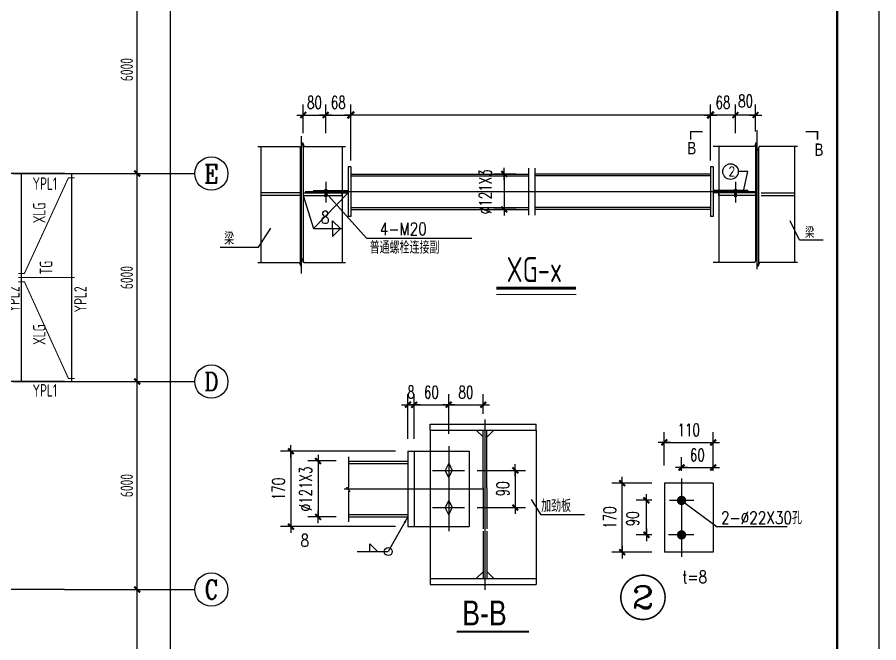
# Model space of a CAD drawing. Extents: x -1389621 to 57380, y -92505 to 283644.
# Drawn here: x -190537 to -165674, y 87532 to 105577 of the extents above; entities that cross this region are included whole.
import ezdxf
from ezdxf.enums import TextEntityAlignment as Align

# ---------------------------------------------------------------- set-up
doc = ezdxf.new("R2010")
doc.units = 0
doc.header["$LTSCALE"] = 100
doc.header["$MEASUREMENT"] = 0
for name, pattern in [('ACAD_ISO04W100', [30, 24, -3, 0, -3]), ('DOTE', [2.42, 2, -0.2, 0.02, -0.2]), ('F', [0.75, 0.5, -0.25])]:
    doc.linetypes.add(name, pattern=pattern)
doc.layers.get('0').update_dxf_attribs({"linetype": 'CONTINUOUS'})
doc.layers.get('Defpoints').update_dxf_attribs({"linetype": 'CONTINUOUS'})
for name, color, linetype in [('10', 7, 'CONTINUOUS'), ('AXIS', 3, 'CONTINUOUS'), ('AXIS_TEXT', 7, 'CONTINUOUS'), ('BORDER', 7, 'CONTINUOUS'), ('DIM', 3, 'CONTINUOUS'), ('DOTE', 1, 'DOTE'), ('PUB_DIM', 3, 'CONTINUOUS'), ('TDB_中实线', 7, 'CONTINUOUS'), ('TDB_中心线', 4, 'ACAD_ISO04W100'), ('TDB_双点划线', 6, 'CONTINUOUS'), ('TDB_文字', 3, 'CONTINUOUS'), ('TDB_细实线', 1, 'CONTINUOUS'), ('TDB_虚线', 2, 'F'), ('TEXT', 7, 'CONTINUOUS'), ('基础', 41, 'CONTINUOUS'), ('系杆支撑', 2, 'CONTINUOUS')]:
    doc.layers.add(name, color=color, linetype=linetype)
doc.layers.add('PUB_TEXT', color=7, linetype='CONTINUOUS', lineweight=15)
doc.layers.add('数字', color=3, linetype='CONTINUOUS', lineweight=20)
doc.styles.add('_TCH_AXIS', font='COMPLEX', dxfattribs={"bigfont": 'GBCBIG'})
doc.styles.add('COMP', font='COMPLEX', dxfattribs={"bigfont": 'hztxt'})
doc.styles.add('COMPLEX', font='COMPLEX')
doc.styles.add('DIM_FONT', font='SIMPLEX', dxfattribs={"width": 0.7, "bigfont": 'GBCBIG'})
doc.styles.add('TDB-HZDX', font='simplex.shx', dxfattribs={"width": 0.8, "bigfont": 'hzdx.shx'})
doc.styles.add('TDB-仿宋', font='FSGB2312.ttf', dxfattribs={"width": 0.8})
doc.styles.add('TSSD_Dimension', font='tssdeng.shx', dxfattribs={"width": 0.7, "bigfont": 'hztxt.shx'})
doc.styles.add('TSSD_REIN', font='Tssdeng.shx', dxfattribs={"width": 0.7, "bigfont": 'hztxt.shx'})
doc.dimstyles.new('dimn', dxfattribs={"dimtxt": 300, "dimasz": 1, "dimexe": 250, "dimexo": 300, "dimgap": 150, "dimtad": 1, "dimdec": 0, "dimzin": 0, "dimdsep": 46, "dimtxsty": 'DIM_FONT', "dimblk": '_DIMX', "dimcen": 1, "dimclrt": 7, "dimadec": 1, "dimazin": 0, "dimtfac": 1, "dimtdec": 0, "dimtix": 1, "dimtmove": 2, "dimatfit": 3, "dimfxl": 0, "dimtolj": 1, "dimtzin": 0, "dimarcsym": 0})
doc.dimstyles.new('TSSD_100_100', dxfattribs={"dimtxt": 300, "dimasz": 100, "dimexe": 100, "dimexo": 250, "dimgap": 100, "dimtad": 1, "dimdec": 0, "dimzin": 0, "dimdsep": 46, "dimtxsty": 'TSSD_Dimension', "dimblk": 'ARCHTICK', "dimblk1": 'ARCHTICK', "dimblk2": 'ARCHTICK', "dimcen": 0, "dimdle": 100, "dimclrt": 7, "dimadec": 0, "dimazin": 0, "dimtfac": 1, "dimtdec": 0, "dimtix": 1, "dimtmove": 2, "dimatfit": 3, "dimfxl": 0, "dimtolj": 1, "dimtzin": 0, "dimarcsym": 0})

# ---------------------------------------------------------------- blocks, each defined once
blk = doc.blocks.new('_ArchTick')
at = {"color": 0, "linetype": 'ByBlock'}
blk.add_lwpolyline([(-0.71, -0.71, 0.5, 0.5, 0), (0.71, 0.71, 0.5, 0.5, 0)], format="xyseb", dxfattribs=at)
blk = doc.blocks.new('*D343')
at = {"layer": 'Defpoints', "color": 0, "ltscale": 100}
for p in [(-189170, 89067), (-187077, 89067), (-189170, 83067)]:
    blk.add_point(p, dxfattribs=at)
at = {"layer": 'DIM', "color": 0, "lineweight": -2, "ltscale": 100}
for p, q in [((-188870, 89067), (-186957, 89067)), ((-187077, 82947), (-187077, 89187)), ((-188870, 83067), (-186957, 83067))]:
    blk.add_line(p, q, dxfattribs=at)
at = {"layer": 'DIM', "color": 0, "lineweight": -2, "ltscale": 100, "xscale": 120, "yscale": 120, "zscale": 120}
for p, rotation in [((-187077, 89067), 90), ((-187077, 83067), 270)]:
    blk.add_blockref('_ArchTick', p, dxfattribs=dict(at, rotation=rotation))
at = {"layer": 'DIM', "color": 7, "ltscale": 100, "insert": (-187377, 86067), "char_height": 360, "attachment_point": 5, "rotation": 90, "style": 'TSSD_Dimension'}
blk.add_mtext('\\A1;6000', dxfattribs=at)
blk = doc.blocks.new('*D344')
at = {"layer": 'Defpoints', "color": 0, "ltscale": 100}
for p in [(-189170, 95067), (-187077, 95067), (-189170, 89067)]:
    blk.add_point(p, dxfattribs=at)
at = {"layer": 'DIM', "color": 0, "lineweight": -2, "ltscale": 100}
for p, q in [((-188870, 95067), (-186957, 95067)), ((-187077, 88947), (-187077, 95187)), ((-188870, 89067), (-186957, 89067))]:
    blk.add_line(p, q, dxfattribs=at)
at = {"layer": 'DIM', "color": 0, "lineweight": -2, "ltscale": 100, "xscale": 120, "yscale": 120, "zscale": 120}
for p, rotation in [((-187077, 95067), 90), ((-187077, 89067), 270)]:
    blk.add_blockref('_ArchTick', p, dxfattribs=dict(at, rotation=rotation))
at = {"layer": 'DIM', "color": 7, "ltscale": 100, "insert": (-187377, 92067), "char_height": 360, "attachment_point": 5, "rotation": 90, "style": 'TSSD_Dimension'}
blk.add_mtext('\\A1;6000', dxfattribs=at)
blk = doc.blocks.new('*D345')
at = {"layer": 'Defpoints', "color": 0, "ltscale": 100}
for p in [(-189170, 101067), (-187077, 101067), (-189170, 95067)]:
    blk.add_point(p, dxfattribs=at)
at = {"layer": 'DIM', "color": 0, "lineweight": -2, "ltscale": 100}
for p, q in [((-188870, 101067), (-186957, 101067)), ((-187077, 94947), (-187077, 101187)), ((-188870, 95067), (-186957, 95067))]:
    blk.add_line(p, q, dxfattribs=at)
at = {"layer": 'DIM', "color": 0, "lineweight": -2, "ltscale": 100, "xscale": 120, "yscale": 120, "zscale": 120}
for p, rotation in [((-187077, 101067), 90), ((-187077, 95067), 270)]:
    blk.add_blockref('_ArchTick', p, dxfattribs=dict(at, rotation=rotation))
at = {"layer": 'DIM', "color": 7, "ltscale": 100, "insert": (-187377, 98067), "char_height": 360, "attachment_point": 5, "rotation": 90, "style": 'TSSD_Dimension'}
blk.add_mtext('\\A1;6000', dxfattribs=at)
blk = doc.blocks.new('*D346')
at = {"layer": 'Defpoints', "color": 0, "ltscale": 100}
for p in [(-189170, 107067), (-187077, 107067), (-189170, 101067)]:
    blk.add_point(p, dxfattribs=at)
at = {"layer": 'DIM', "color": 0, "lineweight": -2, "ltscale": 100}
for p, q in [((-187077, 100947), (-187077, 107187)), ((-188870, 107067), (-186957, 107067)), ((-188870, 101067), (-186957, 101067))]:
    blk.add_line(p, q, dxfattribs=at)
at = {"layer": 'DIM', "color": 0, "lineweight": -2, "ltscale": 100, "xscale": 120, "yscale": 120, "zscale": 120}
for p, rotation in [((-187077, 107067), 90), ((-187077, 101067), 270)]:
    blk.add_blockref('_ArchTick', p, dxfattribs=dict(at, rotation=rotation))
at = {"layer": 'DIM', "color": 7, "ltscale": 100, "insert": (-187377, 104067), "char_height": 360, "attachment_point": 5, "rotation": 90, "style": 'TSSD_Dimension'}
blk.add_mtext('\\A1;6000', dxfattribs=at)
blk = doc.blocks.new('*D354')
at = {"layer": 'Defpoints', "color": 0, "ltscale": 100}
for p in [(-189410, 149067), (-186117, 149067), (-189410, 77067)]:
    blk.add_point(p, dxfattribs=at)
at = {"layer": 'DIM', "color": 0, "lineweight": -2, "ltscale": 100}
for p, q in [((-186117, 76947), (-186117, 149187)), ((-189110, 149067), (-185997, 149067)), ((-189110, 77067), (-185997, 77067))]:
    blk.add_line(p, q, dxfattribs=at)
at = {"layer": 'DIM', "color": 0, "lineweight": -2, "ltscale": 100, "xscale": 120, "yscale": 120, "zscale": 120}
for p, rotation in [((-186117, 149067), 90), ((-186117, 77067), 270)]:
    blk.add_blockref('_ArchTick', p, dxfattribs=dict(at, rotation=rotation))
at = {"layer": 'DIM', "color": 7, "ltscale": 100, "insert": (-186417, 113067), "char_height": 360, "attachment_point": 5, "rotation": 90, "style": 'TSSD_Dimension'}
blk.add_mtext('\\A1;72000', dxfattribs=at)
blk = doc.blocks.new('_AXISO')
blk.add_circle((0, 0), 0.5)
at = {"layer": 'AXIS_TEXT', "style": 'COMPLEX', "width": 1.041667}
blk.add_attdef('A', text='', height=0.56, dxfattribs=at).set_placement((-0.25, -0.28), (0.25, -0.28), align=Align.FIT)
blk = doc.blocks.new('_DIMX')
blk.add_line((-150, 0), (150, 0))
at = {"const_width": 50}
blk.add_lwpolyline([(-70, -70), (70, 70)], dxfattribs=at)
blk = doc.blocks.new('*D2101')
at = {"layer": 'AXIS', "color": 0, "linetype": 'Continuous', "lineweight": -2}
for p, q in [((-26760, 6715), (-26760, 7403)), ((-26218, 6715), (-26218, 7403)), ((-26761, 7153), (-26762, 7153)), ((-26760, 7153), (-26218, 7153)), ((-26217, 7153), (-26216, 7153))]:
    blk.add_line(p, q, dxfattribs=at)
at = {"layer": 'Defpoints', "color": 0, "linetype": 'Continuous'}
for p in [(-26218, 7153), (-26760, 6416), (-26218, 6416)]:
    blk.add_point(p, dxfattribs=at)
at = {"layer": 'AXIS', "color": 0, "linetype": 'Continuous', "lineweight": -2, "xscale": 0.99799875007011, "yscale": 0.99799875007011, "zscale": 0.99799875007011}
blk.add_blockref('_DIMX', (-26760, 7153), dxfattribs=at)
at = {"layer": 'AXIS', "color": 0, "linetype": 'Continuous', "lineweight": -2, "xscale": 0.99799875007011, "yscale": 0.99799875007011, "zscale": 0.99799875007011, "rotation": 180}
blk.add_blockref('_DIMX', (-26218, 7153), dxfattribs=at)
at = {"layer": 'AXIS', "color": 7, "linetype": 'Continuous', "insert": (-26489, 7453), "char_height": 299.4, "attachment_point": 5, "style": 'DIM_FONT'}
blk.add_mtext('\\A1;80', dxfattribs=at)
blk = doc.blocks.new('*D2102')
at = {"layer": 'AXIS', "color": 0, "linetype": 'Continuous', "lineweight": -2}
for p, q in [((-26218, 6719), (-26218, 7403)), ((-25616, 6207), (-25616, 7403)), ((-26219, 7153), (-26220, 7153)), ((-26218, 7153), (-25616, 7153)), ((-25615, 7153), (-25614, 7153))]:
    blk.add_line(p, q, dxfattribs=at)
at = {"layer": 'Defpoints', "color": 0, "linetype": 'Continuous'}
for p in [(-25616, 7153), (-26218, 6419), (-25616, 5908)]:
    blk.add_point(p, dxfattribs=at)
at = {"layer": 'AXIS', "color": 0, "linetype": 'Continuous', "lineweight": -2, "xscale": 0.99799875007011, "yscale": 0.99799875007011, "zscale": 0.99799875007011}
blk.add_blockref('_DIMX', (-26218, 7153), dxfattribs=at)
at = {"layer": 'AXIS', "color": 0, "linetype": 'Continuous', "lineweight": -2, "xscale": 0.99799875007011, "yscale": 0.99799875007011, "zscale": 0.99799875007011, "rotation": 180}
blk.add_blockref('_DIMX', (-25616, 7153), dxfattribs=at)
at = {"layer": 'AXIS', "color": 7, "linetype": 'Continuous', "insert": (-25917, 7453), "char_height": 299.4, "attachment_point": 5, "style": 'DIM_FONT'}
blk.add_mtext('\\A1;68', dxfattribs=at)
blk = doc.blocks.new('*D2103')
at = {"layer": 'AXIS', "color": 0, "linetype": 'Continuous', "lineweight": -2}
for p, q in [((-21639, 5734), (-22174, 5734)), ((-21925, 5733), (-21925, 4885)), ((-21639, 4884), (-22174, 4884))]:
    blk.add_line(p, q, dxfattribs=at)
at = {"layer": 'Defpoints', "color": 0, "linetype": 'Continuous'}
for p in [(-21339, 5734), (-21925, 4884), (-21339, 4884)]:
    blk.add_point(p, dxfattribs=at)
at = {"layer": 'AXIS', "color": 0, "linetype": 'Continuous', "lineweight": -2, "xscale": 0.99799875007011, "yscale": 0.99799875007011, "zscale": 0.99799875007011}
for p, rotation in [((-21925, 5734), 90), ((-21925, 4884), 270)]:
    blk.add_blockref('_DIMX', p, dxfattribs=dict(at, rotation=rotation))
at = {"layer": 'AXIS', "color": 7, "linetype": 'Continuous', "insert": (-22381, 5309), "char_height": 299.4, "attachment_point": 5, "rotation": 90, "style": 'DIM_FONT'}
blk.add_mtext('\\A1;%%C121X3', dxfattribs=at)
blk = doc.blocks.new('*D2104')
at = {"layer": 'AXIS', "color": 0, "linetype": 'Continuous', "lineweight": -2}
for p, q in [((-16364, 6715), (-16364, 7403)), ((-15882, 6753), (-15882, 7403)), ((-15883, 7153), (-16363, 7153))]:
    blk.add_line(p, q, dxfattribs=at)
at = {"layer": 'Defpoints', "color": 0, "linetype": 'Continuous'}
for p in [(-16364, 7153), (-15882, 6454), (-16364, 6416)]:
    blk.add_point(p, dxfattribs=at)
at = {"layer": 'AXIS', "color": 0, "linetype": 'Continuous', "lineweight": -2, "xscale": 0.99799875007011, "yscale": 0.99799875007011, "zscale": 0.99799875007011, "rotation": 180}
blk.add_blockref('_DIMX', (-16364, 7153), dxfattribs=at)
at = {"layer": 'AXIS', "color": 0, "linetype": 'Continuous', "lineweight": -2, "xscale": 0.99799875007011, "yscale": 0.99799875007011, "zscale": 0.99799875007011}
blk.add_blockref('_DIMX', (-15882, 7153), dxfattribs=at)
at = {"layer": 'AXIS', "color": 7, "linetype": 'Continuous', "insert": (-16121, 7489), "char_height": 299.4, "attachment_point": 5, "style": 'DIM_FONT'}
blk.add_mtext('\\A1;80', dxfattribs=at)
blk = doc.blocks.new('*D2105')
at = {"layer": 'AXIS', "color": 0, "linetype": 'Continuous', "lineweight": -2}
for p, q in [((-16966, 6207), (-16966, 7403)), ((-16364, 6719), (-16364, 7403)), ((-16967, 7153), (-16968, 7153)), ((-16364, 7153), (-16966, 7153)), ((-16363, 7153), (-16362, 7153))]:
    blk.add_line(p, q, dxfattribs=at)
at = {"layer": 'Defpoints', "color": 0, "linetype": 'Continuous'}
for p in [(-16966, 7153), (-16364, 6419), (-16966, 5908)]:
    blk.add_point(p, dxfattribs=at)
at = {"layer": 'AXIS', "color": 0, "linetype": 'Continuous', "lineweight": -2, "xscale": 0.99799875007011, "yscale": 0.99799875007011, "zscale": 0.99799875007011}
blk.add_blockref('_DIMX', (-16966, 7153), dxfattribs=at)
at = {"layer": 'AXIS', "color": 0, "linetype": 'Continuous', "lineweight": -2, "xscale": 0.99799875007011, "yscale": 0.99799875007011, "zscale": 0.99799875007011, "rotation": 180}
blk.add_blockref('_DIMX', (-16364, 7153), dxfattribs=at)
at = {"layer": 'AXIS', "color": 7, "linetype": 'Continuous', "insert": (-16665, 7453), "char_height": 299.4, "attachment_point": 5, "style": 'DIM_FONT'}
blk.add_mtext('\\A1;68', dxfattribs=at)
blk = doc.blocks.new('*D2598')
at = {"layer": 'AXIS', "color": 0, "linetype": 'Continuous', "lineweight": -2}
for p, q in [((6309, 3899), (7477, 3899)), ((7228, 3898), (7228, 3006)), ((6309, 3005), (7477, 3005))]:
    blk.add_line(p, q, dxfattribs=at)
at = {"layer": 'Defpoints', "color": 0, "linetype": 'Continuous'}
for p in [(6010, 3899), (6010, 3005), (7228, 3005)]:
    blk.add_point(p, dxfattribs=at)
at = {"layer": 'AXIS', "color": 0, "linetype": 'Continuous', "lineweight": -2, "xscale": 0.99799875007011, "yscale": 0.99799875007011, "zscale": 0.99799875007011}
for p, rotation in [((7228, 3899), 90), ((7228, 3005), 270)]:
    blk.add_blockref('_DIMX', p, dxfattribs=dict(at, rotation=rotation))
at = {"layer": 'AXIS', "color": 7, "linetype": 'Continuous', "insert": (6928, 3452), "char_height": 299.4, "attachment_point": 5, "rotation": 90, "style": 'DIM_FONT'}
blk.add_mtext('\\A1;90', dxfattribs=at)
blk = doc.blocks.new('*D2599')
at = {"layer": 'AXIS', "color": 0, "linetype": 'Continuous', "lineweight": -2}
for p, q in [((4345, 4358), (1583, 4358)), ((1832, 4357), (1832, 2547)), ((4345, 2546), (1583, 2546))]:
    blk.add_line(p, q, dxfattribs=at)
at = {"layer": 'Defpoints', "color": 0, "linetype": 'Continuous'}
for p in [(4645, 4358), (1832, 2546), (4645, 2546)]:
    blk.add_point(p, dxfattribs=at)
at = {"layer": 'AXIS', "color": 0, "linetype": 'Continuous', "lineweight": -2, "xscale": 0.99799875007011, "yscale": 0.99799875007011, "zscale": 0.99799875007011}
for p, rotation in [((1832, 4358), 90), ((1832, 2546), 270)]:
    blk.add_blockref('_DIMX', p, dxfattribs=dict(at, rotation=rotation))
at = {"layer": 'AXIS', "color": 7, "linetype": 'Continuous', "insert": (1533, 3452), "char_height": 299.4, "attachment_point": 5, "rotation": 90, "style": 'DIM_FONT'}
blk.add_mtext('\\A1;170', dxfattribs=at)
blk = doc.blocks.new('*D2600')
at = {"layer": 'AXIS', "color": 0, "linetype": 'Continuous', "lineweight": -2}
for p, q in [((2918, 4124), (2235, 4124)), ((2485, 4125), (2485, 4126)), ((2485, 4124), (2485, 2780)), ((2918, 2780), (2235, 2780)), ((2485, 2779), (2485, 2778))]:
    blk.add_line(p, q, dxfattribs=at)
at = {"layer": 'Defpoints', "color": 0, "linetype": 'Continuous'}
for p in [(3217, 4124), (2485, 2780), (3217, 2780)]:
    blk.add_point(p, dxfattribs=at)
at = {"layer": 'AXIS', "color": 0, "linetype": 'Continuous', "lineweight": -2, "xscale": 0.99799875007011, "yscale": 0.99799875007011, "zscale": 0.99799875007011}
for p, rotation in [((2485, 4124), 270), ((2485, 2780), 90)]:
    blk.add_blockref('_DIMX', p, dxfattribs=dict(at, rotation=rotation))
at = {"layer": 'AXIS', "color": 7, "linetype": 'Continuous', "insert": (2185, 3452), "char_height": 299.4, "attachment_point": 5, "rotation": 90, "style": 'DIM_FONT'}
blk.add_mtext('\\A1;∅121X3', dxfattribs=at)
blk = doc.blocks.new('*D2591')
at = {"layer": 'AXIS', "color": 0, "linetype": 'Continuous', "lineweight": -2}
for p, q in [((10509, 3180), (10131, 3180)), ((10381, 2350), (10381, 3179)), ((10509, 2349), (10131, 2349))]:
    blk.add_line(p, q, dxfattribs=at)
at = {"layer": 'Defpoints', "color": 0, "linetype": 'Continuous'}
for p in [(10381, 3180), (10808, 3180), (10808, 2349)]:
    blk.add_point(p, dxfattribs=at)
at = {"layer": 'AXIS', "color": 0, "linetype": 'Continuous', "lineweight": -2, "xscale": 0.99799875007011, "yscale": 0.99799875007011, "zscale": 0.99799875007011}
for p, rotation in [((10381, 3180), 90), ((10381, 2349), 270)]:
    blk.add_blockref('_DIMX', p, dxfattribs=dict(at, rotation=rotation))
at = {"layer": 'AXIS', "color": 7, "linetype": 'Continuous', "insert": (10050, 2734), "char_height": 299.4, "attachment_point": 5, "rotation": 90, "style": 'DIM_FONT'}
blk.add_mtext('\\A1;90', dxfattribs=at)
blk = doc.blocks.new('*D2592')
at = {"layer": 'AXIS', "color": 0, "linetype": 'Continuous', "lineweight": -2}
for p, q in [((10513, 3590), (9551, 3590)), ((9800, 1934), (9800, 3589)), ((10513, 1933), (9551, 1933))]:
    blk.add_line(p, q, dxfattribs=at)
at = {"layer": 'Defpoints', "color": 0, "linetype": 'Continuous'}
for p in [(9800, 3590), (10812, 3590), (10812, 1933)]:
    blk.add_point(p, dxfattribs=at)
at = {"layer": 'AXIS', "color": 0, "linetype": 'Continuous', "lineweight": -2, "xscale": 0.99799875007011, "yscale": 0.99799875007011, "zscale": 0.99799875007011}
for p, rotation in [((9800, 3590), 90), ((9800, 1933), 270)]:
    blk.add_blockref('_DIMX', p, dxfattribs=dict(at, rotation=rotation))
at = {"layer": 'AXIS', "color": 7, "linetype": 'Continuous', "insert": (9501, 2762), "char_height": 299.4, "attachment_point": 5, "rotation": 90, "style": 'DIM_FONT'}
blk.add_mtext('\\A1;170', dxfattribs=at)
blk = doc.blocks.new('*D2593')
at = {"layer": 'AXIS', "color": 0, "linetype": 'Continuous', "lineweight": -2}
for p, q in [((11227, 3889), (11227, 4218)), ((11986, 3889), (11986, 4218)), ((11228, 3969), (11985, 3969))]:
    blk.add_line(p, q, dxfattribs=at)
at = {"layer": 'Defpoints', "color": 0, "linetype": 'Continuous'}
for p in [(11986, 3969), (11227, 3590), (11986, 3590)]:
    blk.add_point(p, dxfattribs=at)
at = {"layer": 'AXIS', "color": 0, "linetype": 'Continuous', "lineweight": -2, "xscale": 0.99799875007011, "yscale": 0.99799875007011, "zscale": 0.99799875007011, "rotation": 180}
blk.add_blockref('_DIMX', (11227, 3969), dxfattribs=at)
at = {"layer": 'AXIS', "color": 0, "linetype": 'Continuous', "lineweight": -2, "xscale": 0.99799875007011, "yscale": 0.99799875007011, "zscale": 0.99799875007011}
blk.add_blockref('_DIMX', (11986, 3969), dxfattribs=at)
at = {"layer": 'AXIS', "color": 7, "linetype": 'Continuous', "insert": (11606, 4268), "char_height": 299.4, "attachment_point": 5, "style": 'DIM_FONT'}
blk.add_mtext('\\A1;60', dxfattribs=at)
blk = doc.blocks.new('*D2594')
at = {"layer": 'AXIS', "color": 0, "linetype": 'Continuous', "lineweight": -2}
for p, q in [((10812, 4013), (10812, 4821)), ((11986, 4013), (11986, 4821)), ((10813, 4571), (11985, 4571))]:
    blk.add_line(p, q, dxfattribs=at)
at = {"layer": 'Defpoints', "color": 0, "linetype": 'Continuous'}
for p in [(11986, 4571), (10812, 3714), (11986, 3714)]:
    blk.add_point(p, dxfattribs=at)
at = {"layer": 'AXIS', "color": 0, "linetype": 'Continuous', "lineweight": -2, "xscale": 0.99799875007011, "yscale": 0.99799875007011, "zscale": 0.99799875007011, "rotation": 180}
blk.add_blockref('_DIMX', (10812, 4571), dxfattribs=at)
at = {"layer": 'AXIS', "color": 0, "linetype": 'Continuous', "lineweight": -2, "xscale": 0.99799875007011, "yscale": 0.99799875007011, "zscale": 0.99799875007011}
blk.add_blockref('_DIMX', (11986, 4571), dxfattribs=at)
at = {"layer": 'AXIS', "color": 7, "linetype": 'Continuous', "insert": (11399, 4871), "char_height": 299.4, "attachment_point": 5, "style": 'DIM_FONT'}
blk.add_mtext('\\A1;110', dxfattribs=at)
blk = doc.blocks.new('*D2595')
at = {"layer": 'AXIS', "color": 0, "linetype": 'Continuous', "lineweight": -2}
for p, q in [((4796, 4657), (4796, 5727)), ((5626, 4781), (5626, 5727)), ((4797, 5477), (5625, 5477))]:
    blk.add_line(p, q, dxfattribs=at)
at = {"layer": 'Defpoints', "color": 0, "linetype": 'Continuous'}
for p in [(5626, 5477), (4796, 4358), (5626, 4482)]:
    blk.add_point(p, dxfattribs=at)
at = {"layer": 'AXIS', "color": 0, "linetype": 'Continuous', "lineweight": -2, "xscale": 0.99799875007011, "yscale": 0.99799875007011, "zscale": 0.99799875007011, "rotation": 180}
blk.add_blockref('_DIMX', (4796, 5477), dxfattribs=at)
at = {"layer": 'AXIS', "color": 0, "linetype": 'Continuous', "lineweight": -2, "xscale": 0.99799875007011, "yscale": 0.99799875007011, "zscale": 0.99799875007011}
blk.add_blockref('_DIMX', (5626, 5477), dxfattribs=at)
at = {"layer": 'AXIS', "color": 7, "linetype": 'Continuous', "insert": (5211, 5777), "char_height": 299.4, "attachment_point": 5, "style": 'DIM_FONT'}
blk.add_mtext('\\A1;60', dxfattribs=at)
blk = doc.blocks.new('*D2596')
at = {"layer": 'AXIS', "color": 0, "linetype": 'Continuous', "lineweight": -2}
for p, q in [((5626, 4781), (5626, 5727)), ((6457, 5258), (6457, 5727)), ((5627, 5477), (6456, 5477))]:
    blk.add_line(p, q, dxfattribs=at)
at = {"layer": 'Defpoints', "color": 0, "linetype": 'Continuous'}
for p in [(6457, 5477), (6457, 4959), (5626, 4482)]:
    blk.add_point(p, dxfattribs=at)
at = {"layer": 'AXIS', "color": 0, "linetype": 'Continuous', "lineweight": -2, "xscale": 0.99799875007011, "yscale": 0.99799875007011, "zscale": 0.99799875007011, "rotation": 180}
blk.add_blockref('_DIMX', (5626, 5477), dxfattribs=at)
at = {"layer": 'AXIS', "color": 0, "linetype": 'Continuous', "lineweight": -2, "xscale": 0.99799875007011, "yscale": 0.99799875007011, "zscale": 0.99799875007011}
blk.add_blockref('_DIMX', (6457, 5477), dxfattribs=at)
at = {"layer": 'AXIS', "color": 7, "linetype": 'Continuous', "insert": (6041, 5777), "char_height": 299.4, "attachment_point": 5, "style": 'DIM_FONT'}
blk.add_mtext('\\A1;80', dxfattribs=at)
blk = doc.blocks.new('*D2597')
at = {"layer": 'AXIS', "color": 0, "linetype": 'Continuous', "lineweight": -2}
for p, q in [((4645, 4657), (4645, 5728)), ((4796, 4657), (4796, 5728)), ((4644, 5478), (4643, 5478)), ((4796, 5478), (4645, 5478)), ((4797, 5478), (4798, 5478))]:
    blk.add_line(p, q, dxfattribs=at)
at = {"layer": 'Defpoints', "color": 0, "linetype": 'Continuous'}
for p in [(4645, 5478), (4645, 4358), (4796, 4358)]:
    blk.add_point(p, dxfattribs=at)
at = {"layer": 'AXIS', "color": 0, "linetype": 'Continuous', "lineweight": -2, "xscale": 0.99799875007011, "yscale": 0.99799875007011, "zscale": 0.99799875007011}
blk.add_blockref('_DIMX', (4645, 5478), dxfattribs=at)
at = {"layer": 'AXIS', "color": 0, "linetype": 'Continuous', "lineweight": -2, "xscale": 0.99799875007011, "yscale": 0.99799875007011, "zscale": 0.99799875007011, "rotation": 180}
blk.add_blockref('_DIMX', (4796, 5478), dxfattribs=at)
at = {"layer": 'AXIS', "color": 7, "linetype": 'Continuous', "insert": (4720, 5778), "char_height": 299.4, "attachment_point": 5, "style": 'DIM_FONT'}
blk.add_mtext('\\A1;8', dxfattribs=at)
blk = doc.blocks.new('_INDEX1')
at = {"const_width": 0.035}
blk.add_lwpolyline([(-0.5, 0, 1), (0.5, 0, 1)], format="xyb", close=True, dxfattribs=at)
at = {"style": 'COMP', "width": 2.333333}
blk.add_attdef('1', text='', height=0.5, dxfattribs=at).set_placement((-0.25, -0.25), (0.25, -0.25), align=Align.FIT)
blk = doc.blocks.new('A$C50D21509')
at = {"layer": 'AXIS', "linetype": 'Continuous'}
blk.add_line((3031.95, 4314.46), (11907.4, 4314.46), dxfattribs=at)
at = {"layer": 'PUB_DIM'}
blk.add_line((11795.06, 3219.18), (11795.06, 4426.81), dxfattribs=at)
at = {"layer": 'PUB_TEXT', "const_width": 69.91, "elevation": -1313.36}
blk.add_lwpolyline([(6645.63, 149.8), (8564.28, 149.8)], dxfattribs=at)
at = {"layer": 'PUB_TEXT', "elevation": -1313.36}
blk.add_lwpolyline([(6645.63, 0), (8564.28, 0)], dxfattribs=at)
at = {"layer": 'TDB_中实线'}
for p, q in [((3144.29, 3069.38), (3078.83, 3069.38)), ((3078.83, 3069.38), (3078.83, 1871)), ((3144.29, 3069.38), (3144.29, 1871)), ((11795.06, 3069.38), (11795.06, 1871)), ((11860.52, 3069.38), (11795.06, 3069.38)), ((11860.52, 3069.38), (11860.52, 1871)), ((3144.29, 2895.24), (7421.42, 2895.24)), ((11795.06, 2895.24), (7574.33, 2895.24)), ((2245.36, 2500.15), (2245.36, 2440.23)), ((2245.36, 2500.15), (3078.83, 2500.15)), ((12693.99, 2500.15), (11860.52, 2500.15)), ((12693.99, 2500.15), (12693.99, 2440.23)), ((2245.36, 2440.23), (3078.83, 2440.23)), ((12693.99, 2440.23), (11860.52, 2440.23)), ((3144.29, 1871), (3078.83, 1871)), ((3144.29, 2045.14), (7421.42, 2045.14)), ((11795.06, 2045.14), (7574.33, 2045.14)), ((11860.52, 1871), (11795.06, 1871))]:
    blk.add_line(p, q, dxfattribs=at)
for points, const_width in [([(11604.47, 3915.15), (11318.88, 3915.15), (11318.88, 3719.2)], 35.95), ([(14085.71, 3915.15), (14369.02, 3915.15), (14369.02, 3724.86)], 35.95), ([(2543.58, 2539.27), (2543.58, 2341.19)], 74.9), ([(12395.77, 2539.27), (12395.77, 2341.19)], 74.9)]:
    blk.add_lwpolyline(points, dxfattribs=dict(at, const_width=const_width))
at = {"layer": 'TDB_中心线', "ltscale": 50}
for p, q in [((12916.32, 607.24), (12916.32, 3949.18)), ((1963.11, 501.98), (1963.11, 3806.59)), ((12885.5, 2470.19), (2044.29, 2470.19))]:
    blk.add_line(p, q, dxfattribs=at)
at = {"layer": 'TDB_中心线', "ltscale": 30}
for p, q in [((2543.58, 2709.62), (2543.58, 2212.65)), ((12395.77, 2709.62), (12395.77, 2212.65))]:
    blk.add_line(p, q, dxfattribs=at)
at = {"layer": 'TDB_双点划线', "ltscale": 50}
for p, q in [((985.69, 3559.73), (985.69, 781.15)), ((1925.66, 3559.73), (1925.66, 3144.28)), ((2000.56, 3619.57), (2000.56, 768.96)), ((2940.54, 3559.73), (2940.54, 769.4)), ((11998.81, 3559.73), (11998.81, 769.4)), ((12878.87, 3624.33), (12878.87, 809.32)), ((12953.77, 3531.89), (12953.77, 3144.28)), ((13815.91, 3559.73), (13815.91, 781.15)), ((1925.66, 3444.92), (1925.66, 716.28)), ((12953.77, 3444.92), (12953.77, 725.24)), ((7421.42, 3035.91), (7421.42, 1904.47)), ((7574.33, 3035.91), (7574.33, 1904.47)), ((1925.66, 2440.23), (985.69, 2440.23)), ((1925.66, 2380.31), (985.69, 2380.31)), ((2000.56, 2440.23), (2841.79, 2440.23)), ((2000.56, 2440.23), (2000.56, 2380.31)), ((2000.56, 2380.31), (2940.54, 2380.31)), ((2940.54, 2380.31), (2940.54, 2440.23)), ((11998.81, 2380.31), (11998.81, 2440.23)), ((11998.81, 2380.31), (11998.81, 2440.23)), ((12878.87, 2380.31), (11998.81, 2380.31)), ((12878.87, 2440.23), (12097.56, 2440.23)), ((12878.87, 2440.23), (12878.87, 2380.31)), ((13013.69, 2440.23), (13815.91, 2440.23)), ((13013.69, 2380.31), (13815.91, 2380.31))]:
    blk.add_line(p, q, dxfattribs=at)
at = {"layer": 'TDB_细实线', "color": 1, "ltscale": 0.02}
blk.add_line((3144.29, 3219.18), (3144.29, 4426.81), dxfattribs=at)
at = {"layer": 'TDB_细实线'}
for p, q in [((910.79, 3559.73), (1913.36, 3559.73)), ((1913.36, 3559.73), (1955.85, 3463.62)), ((1955.85, 3463.62), (1982.44, 3654.95)), ((1982.44, 3654.95), (2026.27, 3559.29)), ((2026.27, 3559.29), (3015.44, 3559.29)), ((12853.16, 3559.29), (11863.99, 3559.29)), ((12896.99, 3654.95), (12853.16, 3559.29)), ((12923.58, 3463.62), (12896.99, 3654.95)), ((12966.08, 3559.73), (12923.58, 3463.62)), ((13890.81, 3559.73), (12966.08, 3559.73)), ((12696.99, 2953.9), (12465.28, 2953.9)), ((12586.98, 2483.93), (12696.99, 2953.9)), ((2000.56, 2380.31), (2252.19, 1584.56)), ((2252.19, 1584.56), (3078.83, 2440.23)), ((2543.58, 2440.23), (3523.58, 1355.82)), ((2708.82, 1584.56), (2708.82, 1773.3)), ((2708.82, 1773.3), (2897.57, 1584.56)), ((13938.3, 1307.39), (13715.96, 1768.39)), ((925.92, 1135.69), (1226.09, 1596.69)), ((2252.19, 1584.56), (2708.82, 1584.56)), ((2708.82, 1584.56), (2708.82, 1395.81)), ((2708.82, 1584.56), (2957.59, 1584.56)), ((2897.57, 1584.56), (2708.82, 1395.81)), ((3523.58, 1355.82), (6059.32, 1355.82)), ((14505.54, 1307.39), (13938.3, 1307.39)), ((0, 1135.69), (925.92, 1135.69)), ((1948.63, 673.29), (1975.23, 864.62)), ((1975.23, 864.62), (2019.06, 768.96)), ((12904.21, 864.62), (12860.37, 768.96)), ((12930.8, 673.29), (12904.21, 864.62)), ((910.79, 769.4), (1906.14, 769.4)), ((1906.14, 769.4), (1948.63, 673.29)), ((2019.06, 768.96), (3015.44, 768.96)), ((12860.37, 768.96), (11863.99, 768.96)), ((12973.29, 769.4), (12930.8, 673.29)), ((13890.81, 769.4), (12973.29, 769.4))]:
    blk.add_line(p, q, dxfattribs=at)
blk.add_circle((12278.03, 2953.9), 187.25, dxfattribs=at)
at = {"layer": 'TDB_虚线', "ltscale": 300}
for p, q in [((3144.29, 2850.3), (7421.42, 2850.3)), ((11793.3, 2850.3), (7574.33, 2850.3)), ((3144.29, 2090.08), (7421.42, 2090.08)), ((11795.06, 2090.08), (7574.33, 2090.08))]:
    blk.add_line(p, q, dxfattribs=at)
at = {"layer": 'PUB_DIM', "xscale": 112.3478473005816, "yscale": 112.3478473004652, "zscale": 112.3478473004973}
blk.add_blockref('_ArchTick', (11795.06, 4314.46), dxfattribs=at)
at = {"layer": 'TDB_细实线', "color": 1, "ltscale": 0.02, "xscale": 112.3478473005816, "yscale": 112.3478473004652, "zscale": 112.3478473004973, "rotation": 180}
blk.add_blockref('_ArchTick', (3144.29, 4314.46), dxfattribs=at)
at = {"layer": 'TDB_文字', "width": 0.8}
for s, height, style, p in [('B', 299.59, 'TDB-仿宋', (11240.33, 3368.88)), ('B', 299.59, 'TDB-仿宋', (14299.29, 3329.97)), ('2', 224.7, 'TDB-HZDX', (12232.83, 2846.69)), ('4-M20', 299.594, 'TDB-HZDX', (3842.14, 1424.75)), ('梁', 299.59, 'TDB-HZDX', (101.89, 1195.1)), ('梁', 262.14, 'TDB-HZDX', (14067.99, 1357.8)), ('普通螺栓连接副', 299.594, 'TDB-HZDX', (3599.72, 980.82))]:
    blk.add_text(s, height=height, dxfattribs=dict(at, style=style)).set_placement(p)
at = {"layer": 'TDB_文字', "style": 'TDB-HZDX', "width": 0.8}
blk.add_attdef('6', text='', height=299.59, dxfattribs=at).set_placement((2632.44, 1613.58), align=Align.BOTTOM_RIGHT)
at = {"layer": 'TEXT', "style": 'TSSD_REIN', "width": 0.75}
blk.add_text('XG-x', height=599.189, dxfattribs=at).set_placement((6891.68, 299.59, -1013.76))
at = {"layer": 'AXIS', "linetype": 'Continuous'}
for base, p1, p2, text, picture, middle in [((2542.47, 4314.46), (2000.56, 3576.96), (2542.47, 3576.96), '80', '*D2101', (2271.52, 4613.86)), ((3144.29, 4314.46), (2542.47, 3580.64), (3144.29, 3069.38), '68', '*D2102', (2843.38, 4613.86)), ((11795.06, 4314.46), (12396.88, 3580.64), (11795.06, 3069.38), '68', '*D2105', (12095.97, 4613.86))]:
    dim = blk.add_linear_dim(base=base, p1=p1, p2=p2, text=text, dimstyle='dimn', override={"dimscale": 0.997999, "dimlfac": 1.002005, "dimadec": 0}, dxfattribs=at)
    dim.commit()
    dim.dimension.update_dxf_attribs({"geometry": picture, "text_midpoint": middle, "insert": (28760.74, -2838.7)})
dim = blk.add_linear_dim(base=(12396.88, 4314.46), p1=(12878.87, 3615.4), p2=(12396.88, 3576.96), text='80', dimstyle='dimn', override={"dimscale": 0.997999, "dimlfac": 1.002005, "dimadec": 0}, dxfattribs=at)
dim.commit()
dim.dimension.update_dxf_attribs({"geometry": '*D2104', "text_midpoint": (12640.02, 4650.15), "dimtype": 128, "insert": (28760.74, -2838.7)})
dim = blk.add_linear_dim(base=(6835.93, 2045.14), p1=(7421.42, 2895.24), p2=(7421.42, 2045.14), angle=90, text='%%C121X3', dimstyle='dimn', override={"dimscale": 0.997999, "dimlfac": 1.002005, "dimadec": 0}, dxfattribs=at)
dim.commit()
dim.dimension.update_dxf_attribs({"geometry": '*D2103', "text_midpoint": (6379.87, 2470.19), "dimtype": 128, "insert": (28760.74, -2838.7)})
blk = doc.blocks.new('A$C267F7C4A')
at = {"layer": 'TDB_中实线'}
for p, q in [((4644.7, 4357.82), (4795.7, 4357.82)), ((4644.7, 4357.82), (4644.7, 2545.88)), ((4795.7, 4357.82), (4795.7, 2545.88)), ((4795.7, 4357.82), (6118.58, 4357.82)), ((6118.58, 4357.82), (6118.58, 2545.88)), ((3217.3, 4123.78), (4644.7, 4123.78)), ((5626.17, 4071.16), (5538.62, 3898.89)), ((5626.17, 4071.16), (5713.73, 3898.89)), ((5626.17, 3726.62), (5538.62, 3898.89)), ((5626.17, 3726.62), (5713.73, 3898.89)), ((11985.95, 3589.93), (10812.5, 3589.93)), ((10812.5, 3589.93), (10812.5, 1933.3)), ((11985.95, 3589.93), (11985.95, 1933.3)), ((5626.17, 3177.08), (5538.62, 3004.81)), ((5626.17, 3177.08), (5713.73, 3004.81)), ((5626.17, 2832.54), (5538.62, 3004.81)), ((5626.17, 2832.54), (5713.73, 3004.81)), ((3217.3, 2779.92), (4644.7, 2779.92)), ((4644.7, 2545.88), (4795.7, 2545.88)), ((4795.7, 2545.88), (6118.58, 2545.88)), ((11985.95, 1933.3), (10812.5, 1933.3))]:
    blk.add_line(p, q, dxfattribs=at)
at = {"layer": 'TDB_中实线', "const_width": 112.35}
for points in [[(11170.48, 3175.77, 1), (11282.83, 3175.77, 1)], [(11170.48, 2347.45, 1), (11282.83, 2347.45, 1)]]:
    blk.add_lwpolyline(points, format="xyb", close=True, dxfattribs=at)
at = {"layer": 'TDB_中实线', "const_width": 44.94}
blk.add_lwpolyline([(5817.22, 22.47), (7554.44, 22.47)], dxfattribs=at)
at = {"layer": 'TDB_中心线', "ltscale": 50}
for p, q in [((6501.92, 1023.84), (6501.92, 5123.09)), ((5626.17, 4481.83), (5626.17, 2433.25)), ((5235.01, 3898.89), (6009.53, 3898.89)), ((3116.1, 3451.85), (6456.62, 3451.85)), ((5235.01, 3004.81), (6009.53, 3004.81))]:
    blk.add_line(p, q, dxfattribs=at)
at = {"layer": 'TDB_中心线', "ltscale": 30}
for p, q in [((11226.66, 3701.36), (11226.66, 1818.56)), ((11518.68, 3175.77), (10935.85, 3175.77)), ((11518.68, 2347.45), (10913.74, 2347.45))]:
    blk.add_line(p, q, dxfattribs=at)
at = {"layer": 'TDB_双点划线', "ltscale": 50}
for p, q in [((5182.6, 5012.95), (7729.84, 5012.95)), ((5182.6, 4861.96), (5182.6, 5012.95)), ((7729.84, 4861.96), (7729.84, 5012.95)), ((5182.6, 4861.96), (7729.84, 4861.96)), ((5182.6, 4861.96), (5182.6, 1302.2)), ((6455.06, 4701.04), (6296.6, 4859.35)), ((6456.62, 3475.67), (6456.62, 4861.96)), ((6547.22, 3475.67), (6547.22, 4861.96)), ((6548.78, 4701.04), (6707.24, 4859.35)), ((7729.84, 4861.96), (7729.84, 1302.2)), ((6456.62, 3475.67), (6456.62, 2492.42)), ((6547.22, 3475.67), (6547.22, 2492.42)), ((6456.62, 2434.28), (6456.62, 1302.2)), ((6547.22, 2434.28), (6547.22, 1302.2)), ((6455.06, 1463.13), (6296.6, 1304.81)), ((6548.78, 1463.13), (6707.24, 1304.81)), ((5182.6, 1302.2), (7729.84, 1302.2)), ((5182.6, 1302.2), (5182.6, 1151.21)), ((7729.84, 1302.2), (7729.84, 1151.21)), ((5182.6, 1151.21), (7729.84, 1151.21))]:
    blk.add_line(p, q, dxfattribs=at)
at = {"layer": 'TDB_细实线'}
for p, q in [((3217.3, 4227.63), (3217.3, 3488.47)), ((3167.65, 3488.47), (3217.3, 3488.47)), ((3167.65, 3488.47), (3259.18, 3394.13)), ((3259.18, 3394.13), (3217.3, 3394.13)), ((3217.3, 3394.13), (3217.3, 2661.78)), ((7847.18, 2832.5), (7614.41, 3196.54)), ((11226.66, 3175.77), (12082.88, 2539.25)), ((4644.7, 2779.92), (4173.06, 1945.74)), ((8890.32, 2832.5), (7847.18, 2832.5)), ((13765.88, 2539.25), (12082.88, 2539.25)), ((3729.43, 1945.74), (3729.43, 2134.48)), ((3729.43, 2134.48), (3918.17, 1945.74)), ((3428.87, 1945.74), (4173.06, 1945.74)), ((3729.43, 1945.74), (3918.17, 1945.74))]:
    blk.add_line(p, q, dxfattribs=at)
blk.add_circle((4173.06, 1945.74), 95.73, dxfattribs=at)
blk.add_solid([(4542.58, 2653.83), (4591.83, 2631.87), (4644.7, 2779.92)], dxfattribs=at)
at = {"layer": 'TDB_虚线', "ltscale": 300}
for p, q in [((3217.3, 4063.38), (4644.7, 4063.38)), ((3217.3, 2840.32), (4644.7, 2840.32))]:
    blk.add_line(p, q, dxfattribs=at)
ref = blk.add_blockref('_INDEX1', (10298.25, 846.28), dxfattribs=dict(xscale=1065.170775125502, yscale=1065.170775125385, zscale=1065.170775125261))
ref.add_attrib('1', '2', dxfattribs={"height": 532.59, "style": 'COMP', "width": 1.5}).set_placement((10031.96, 579.98), (10564.54, 579.98), align=Align.FIT)
at = {"layer": 'TDB_文字', "width": 0.8}
for s, height, style, p in [('加劲板', 299.594, 'TDB-HZDX', (7849.29, 2897.98)), ('2-%%c22X30孔', 299.5943, 'TDB-HZDX', (12176.69, 2609.53)), ('t=8', 299.594, 'TDB-HZDX', (11245.19, 1187.19)), ('B-B', 599.159, 'TDB-仿宋', (5953.02, 170.51))]:
    blk.add_text(s, height=height, dxfattribs=dict(at, style=style)).set_placement(p)
at = {"layer": 'TDB_文字', "style": 'TDB-HZDX', "width": 0.8}
blk.add_attdef('4', text='', height=299.59, dxfattribs=at).set_placement((3653.05, 1974.76), align=Align.BOTTOM_RIGHT)
at = {"layer": 'AXIS', "linetype": 'Continuous'}
for base, p1, p2, text, picture, middle in [((4644.7, 5478.37), (4795.7, 4357.82), (4644.7, 4357.82), '8', '*D2597', (4720.2, 5777.77)), ((5626.17, 5477.44), (4795.7, 4357.82), (5626.17, 4481.83), '60', '*D2595', (5210.94, 5776.84)), ((6456.62, 5477.44), (5626.17, 4481.83), (6456.62, 4958.93), '80', '*D2596', (6041.4, 5776.84)), ((11985.95, 4571.26), (10812.5, 3713.6), (11985.95, 3713.6), '110', '*D2594', (11399.22, 4870.66)), ((11985.95, 3968.53), (11226.66, 3589.93), (11985.95, 3589.93), '60', '*D2593', (11606.3, 4267.93))]:
    dim = blk.add_linear_dim(base=base, p1=p1, p2=p2, text=text, dimstyle='dimn', override={"dimscale": 0.997999, "dimlfac": 1.002005, "dimadec": 0}, dxfattribs=at)
    dim.commit()
    dim.dimension.update_dxf_attribs({"geometry": picture, "text_midpoint": middle})
for base, p1, p2, text, picture, middle in [((1832.43, 2545.88), (4644.7, 4357.82), (4644.7, 2545.88), '170', '*D2599', (1533.03, 3451.85)), ((2484.65, 2779.92), (3217.3, 4123.78), (3217.3, 2779.92), '∅121X3', '*D2600', (2185.25, 3451.85)), ((7227.58, 3004.81), (6009.53, 3898.89), (6009.53, 3004.81), '90', '*D2598', (6928.18, 3451.85)), ((9800.31, 3589.93), (10812.5, 1933.3), (10812.5, 3589.93), '170', '*D2592', (9500.91, 2761.61))]:
    dim = blk.add_linear_dim(base=base, p1=p1, p2=p2, angle=90, text=text, dimstyle='dimn', override={"dimscale": 0.997999, "dimlfac": 1.002005, "dimadec": 0}, dxfattribs=at)
    dim.commit()
    dim.dimension.update_dxf_attribs({"geometry": picture, "text_midpoint": middle})
dim = blk.add_linear_dim(base=(10380.88, 3179.75), p1=(10808.41, 2348.76), p2=(10808.41, 3179.75), angle=90, text='90', dimstyle='dimn', override={"dimscale": 0.997999, "dimlfac": 1.002005, "dimadec": 0}, dxfattribs=at)
dim.commit()
dim.dimension.update_dxf_attribs({"geometry": '*D2591', "text_midpoint": (10050.37, 2734.25), "dimtype": 128})

msp = doc.modelspace()

# ---------------------------------------------------------------- linework, layer by layer
at = {"layer": '10', "const_width": 40}
for points in [[(-190669.75, 95066.574), (-188969.75, 95066.574), (-188969.75, 101066.574), (-190669.75, 101066.574)], [(-190419.75, 95066.574), (-190419.75, 101066.574)]]:
    msp.add_lwpolyline(points, dxfattribs=at)
at = {"layer": 'AXIS'}
for p, q in [((-189169.75, 101066.574), (-185415.141, 101066.574)), ((-189169.75, 95066.574), (-185415.141, 95066.574)), ((-189169.75, 89066.574), (-185415.141, 89066.574))]:
    msp.add_line(p, q, dxfattribs=at)
at = {"layer": 'BORDER'}
msp.add_lwpolyline([(-236954.028, 57648.326), (-236954.028, 158568.326), (-165674.028, 158568.326), (-165674.028, 57648.326)], close=True, dxfattribs=at)
at = {"layer": 'BORDER', "const_width": 60}
msp.add_lwpolyline([(-235754.028, 58848.326), (-235754.028, 155568.326), (-166874.028, 155568.326), (-166874.028, 58848.326)], close=True, dxfattribs=at)
at = {"layer": 'DOTE', "linetype": 'DOTE', "ltscale": 10}
for p, q in [((-189169.75, 101066.574), (-230591.747, 101066.574)), ((-189169.75, 95066.574), (-230591.747, 95066.574)), ((-189169.75, 89066.574), (-230591.747, 89066.574))]:
    msp.add_line(p, q, dxfattribs=at)
at = {"layer": '系杆支撑', "const_width": 30}
for points in [[(-188879.937, 100946.574), (-189059.563, 100946.574), (-190329.589, 98186.574), (-190509.912, 98186.574)], [(-188879.937, 98066.574), (-190509.912, 98066.574)], [(-188879.937, 95156.574), (-189059.563, 95156.574), (-190329.589, 97946.574), (-190509.912, 97946.574)]]:
    msp.add_lwpolyline(points, dxfattribs=at)

# ---------------------------------------------------------------- block references
at = {"layer": 'AXIS'}
ref = msp.add_blockref('_AXISO', (-184935.141, 101066.574), dxfattribs=dict(at, xscale=960, yscale=960, zscale=960))
ref.add_attrib('A', 'E', dxfattribs={"layer": 'AXIS_TEXT', "ltscale": 0.5, "height": 534.53, "style": '_TCH_AXIS'}).set_placement((-185138.772, 100799.309), (-184731.511, 100799.309), align=Align.FIT)
ref = msp.add_blockref('_AXISO', (-184935.141, 95066.574), dxfattribs=dict(at, xscale=960, yscale=960, zscale=960))
ref.add_attrib('A', 'D', dxfattribs={"layer": 'AXIS_TEXT', "ltscale": 0.5, "height": 522.309, "style": '_TCH_AXIS'}).set_placement((-185146.552, 94805.419), (-184723.731, 94805.419), align=Align.FIT)
ref = msp.add_blockref('_AXISO', (-184935.141, 89066.574), dxfattribs=dict(at, xscale=960, yscale=960, zscale=960))
ref.add_attrib('A', 'C', dxfattribs={"layer": 'AXIS_TEXT', "ltscale": 0.5, "height": 546.829, "style": '_TCH_AXIS'}).set_placement((-185130.437, 88793.159), (-184739.845, 88793.159), align=Align.FIT)
at = {"layer": '基础', "ltscale": 100, "xscale": 1.2, "yscale": 1.2, "zscale": 1.2}
msp.add_blockref('A$C50D21509', (-184685.433, 97579.932), dxfattribs=at).add_auto_attribs({'6': '8'})
at = {"layer": '基础', "ltscale": 100}
ref = msp.add_blockref('A$C267F7C4A', (-184837.301, 87826.904), dxfattribs=dict(at, xscale=1.2, yscale=1.2, zscale=1.2))
ref.add_attrib('4', '8', dxfattribs={"layer": 'TDB_文字', "height": 359.513, "style": 'TDB-HZDX', "width": 0.8}).set_placement((-182113.638, 90196.615), align=Align.BOTTOM_RIGHT)

# ---------------------------------------------------------------- texts
at = {"layer": '数字', "ltscale": 100, "style": 'TSSD_REIN', "width": 0.7}
for p in [(-190094.48, 100596.81), (-190094.48, 94632.81)]:
    msp.add_text('YPL1', height=360, dxfattribs=at).set_placement(p)
for s, p in [('XLG', (-189721.538, 99636.285)), ('TG', (-189524.81, 98158.52)), ('YPL2', (-190467.81, 97061.52)), ('YPL2', (-188533.81, 97061.52)), ('XLG', (-189721.538, 96125.001))]:
    msp.add_text(s, height=360, rotation=90, dxfattribs=at).set_placement(p)

# ---------------------------------------------------------------- dimensions: what is measured, and where the dimension line sits
at = {"layer": 'DIM', "ltscale": 100}
for p1, p2, distance, picture, middle in [((-189409.75, 77066.574), (-189409.75, 149066.574), -3292.902, '*D354', (-186416.848, 113066.574)), ((-189169.75, 101066.574), (-189169.75, 107066.574), -2092.902, '*D346', (-187376.848, 104066.574)), ((-189169.75, 95066.574), (-189169.75, 101066.574), -2092.902, '*D345', (-187376.848, 98066.574)), ((-189169.75, 89066.574), (-189169.75, 95066.574), -2092.902, '*D344', (-187376.848, 92066.574)), ((-189169.75, 83066.574), (-189169.75, 89066.574), -2092.902, '*D343', (-187376.848, 86066.574))]:
    dim = msp.add_aligned_dim(p1=p1, p2=p2, distance=distance, dimstyle='TSSD_100_100', override={"dimscale": 1.2}, dxfattribs=at)
    dim.commit()
    dim.dimension.update_dxf_attribs({"geometry": picture, "text_midpoint": middle})

doc.saveas('drawing.dxf')
